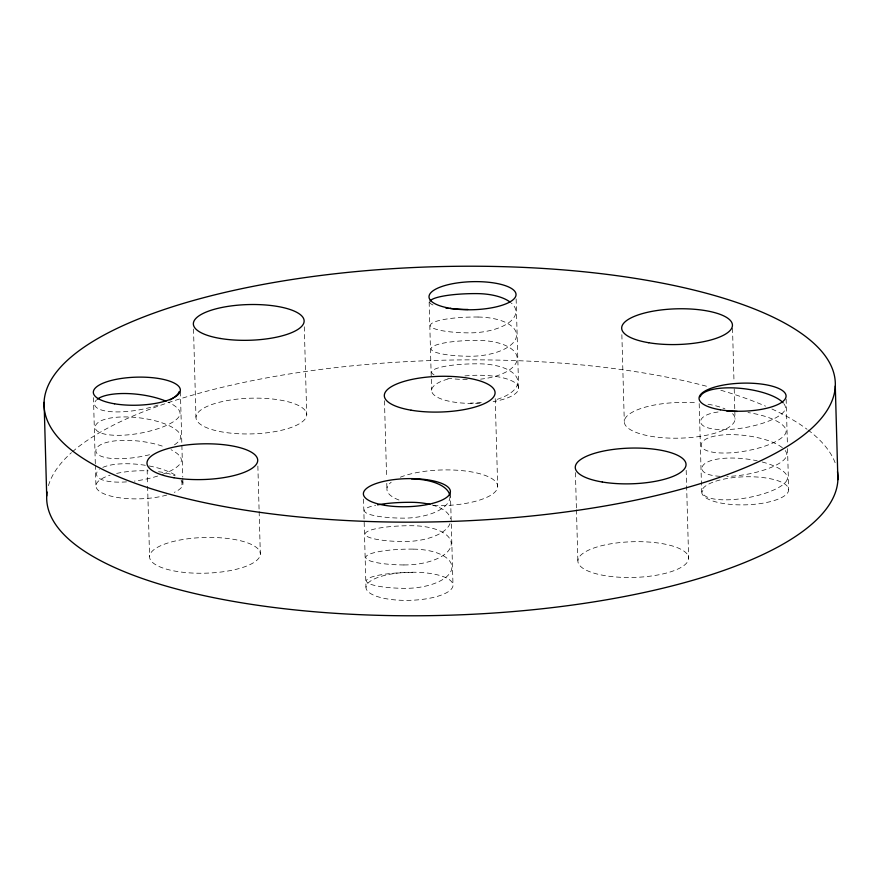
<?xml version="1.0" encoding="UTF-8"?>
<svg xmlns="http://www.w3.org/2000/svg" width="882" height="882" viewBox="0 0 882 882"><rect width="100%" height="100%" fill="white"/><g stroke="black" fill="none" stroke-linecap="round" stroke-linejoin="round"><path stroke-width="0.66" stroke-dasharray="4.41 3.31" d="M786.149 399.05L787.372 443.106M787.527 448.618L788.684 489.918M732.512 328.28L734.011 381.972M734.21 388.863L734.783 409.513M734.816 410.891L735.048 419.148M699.194 403.592L701.653 491.715M686.185 470.315L688.644 558.438A55.412 17.86 -1.6 0 1 604.909 575.637A55.412 17.86 -1.6 0 1 606.221 544.668A55.412 17.86 -1.6 0 1 688.644 558.438M621.865 334.697L624.291 421.431M575.417 472.598L576.409 508.407M576.453 509.774L577.875 560.72M516.135 298.932L518.638 388.422M495.221 398.653L497.691 486.776M450.426 493.159L453.006 585.405A43.538 14.035 -1.6 0 1 387.22 598.922A43.538 14.035 -1.6 0 1 388.245 574.59A43.538 14.035 -1.6 0 1 453.006 585.405M429.148 302.096L431.607 390.219M384.464 400.737L386.625 477.835M386.779 483.347L386.933 488.86M363.516 499.08L365.975 587.203M304.279 326.781L306.738 414.904A55.412 17.86 -1.6 0 1 223.014 432.103A55.412 17.86 -1.6 0 1 224.326 401.134A55.412 17.86 -1.6 0 1 306.738 414.904M257.864 466.071L259.099 510.138M259.143 511.505L260.333 554.194A55.412 17.86 -1.6 0 1 176.598 571.393A55.412 17.86 -1.6 0 1 177.91 540.423A55.412 17.86 -1.6 0 1 260.333 554.194M193.511 329.063L195.969 417.186M180.38 391.663L181.846 443.988M181.879 445.366L182.772 477.03M182.806 478.408L182.96 483.909M147.14 469.731L147.559 484.88M147.603 486.258L149.565 556.476M93.47 397.584L95.311 463.678M95.355 465.057L95.929 485.706M48.444 485.64A395.764 127.537 -1.6 0 1 71.453 452.653M72.423 451.793A395.764 127.537 -1.6 0 1 709.293 386.978M720.859 390.241A395.764 127.537 -1.6 0 1 765.532 406.15M771.915 408.994A395.764 127.537 -1.6 0 1 806.986 429.214M808.044 430.008A395.764 127.537 -1.6 0 1 835.463 463.712M400.318 477.217A55.412 17.86 -1.6 0 1 470.591 471.749A55.412 17.86 -1.6 0 1 494.118 492.829A55.412 17.86 -1.6 0 1 432.015 505.618M398.962 500.017A55.412 17.86 -1.6 0 1 391.211 482.2M732.578 413.68A55.412 17.86 -1.6 0 1 684.708 437.957A55.412 17.86 -1.6 0 1 624.665 419.556A55.412 17.86 -1.6 0 1 697.508 402.931M708.014 404.243A55.412 17.86 -1.6 0 1 724.916 408.862M181.747 480.447A43.538 14.035 -1.6 0 1 174.305 492.343M166.72 495.067A43.538 14.035 -1.6 0 1 106.413 494.769A43.538 14.035 -1.6 0 1 110.096 475.189M116.633 473.436A43.538 14.035 -1.6 0 1 148.187 470.845M158.517 471.716A43.538 14.035 -1.6 0 1 175 475.828M464.88 375.941A43.538 14.035 -1.6 0 1 516.268 383.714A43.538 14.035 -1.6 0 1 493.115 401.652M479.984 403.151A43.538 14.035 -1.6 0 1 434.451 395.323A43.538 14.035 -1.6 0 1 450.029 378.488M715.82 481.186A43.538 14.035 -1.6 0 1 787.461 486.456A43.538 14.035 -1.6 0 1 733.769 504.647A43.538 14.035 -1.6 0 1 713.858 481.859M762.213 461.992A43.042 14.41 7.1 0 1 787.174 479.51M702.182 466.986A43.042 14.41 7.1 0 1 757.186 460.801M785.223 450.559A43.042 14.41 7.1 0 1 786.524 456.104A43.042 13.043 -10.2 0 1 726.922 476.412M782.367 447.703A43.042 14.41 7.1 0 0 736.646 434.782A43.042 14.41 7.1 0 0 701.521 443.58A43.042 13.043 -10.2 0 0 739.072 452.014A43.042 13.043 -10.2 0 0 785.873 432.72A43.042 14.41 7.1 0 0 747.991 412.567M719.988 476.313A43.042 13.043 -10.2 0 1 702.182 466.975M783.911 403.758A43.042 14.41 7.1 0 1 785.223 409.303A43.042 13.043 -10.2 0 1 738.421 428.619A43.042 13.043 -10.2 0 1 700.87 420.163A43.042 14.41 7.1 0 1 719.844 411.773M787.174 479.532A43.042 13.043 -10.2 0 1 740.384 498.826A43.042 13.043 -10.2 0 1 702.833 490.37M467.217 379.635A43.042 7.927 -0.6 0 1 447.791 378.213M434.021 374.751A43.042 7.927 -0.6 0 1 479.389 363.825A43.042 19.536 -2.7 0 1 517.161 378.411A43.042 19.536 -2.7 0 1 494.063 400.23M478.077 317.046A43.042 19.536 -2.7 0 1 516.312 337.078A43.042 19.536 -2.7 0 1 469.224 356.262A43.042 7.927 -0.6 0 1 431.32 347.927A43.042 7.927 -0.6 0 1 478.728 340.43A43.042 19.536 -2.7 0 1 517.183 358.026A43.042 19.536 -2.7 0 1 480.624 379.139M478.077 317.024A43.042 7.927 -0.6 0 0 430.67 324.521A43.042 7.927 -0.6 0 0 468.574 332.878A43.042 19.536 -2.7 0 0 508.275 323.044A43.042 19.536 -2.7 0 0 511.373 303.099M481.274 402.545A43.042 19.536 -2.7 0 1 470.536 403.063M433.018 304.996A43.042 7.927 -0.6 0 1 430.173 303.11M429.876 302.614A43.042 7.927 -0.6 0 1 429.755 302.118M162.277 474.472A43.042 13.043 -10.2 0 0 181.13 461.826A43.042 14.41 7.1 0 0 171.075 449.721M157.646 476.048A43.042 13.043 -10.2 0 1 134.329 481.12M126.512 481.892A43.042 13.043 -10.2 0 1 96.777 472.664A43.042 14.41 7.1 0 1 99.291 469.433M174.471 444.837A43.042 13.043 -10.2 0 0 180.479 438.42A43.042 14.41 7.1 0 0 142.597 418.266A43.042 14.41 7.1 0 0 95.477 425.874A43.042 13.043 -10.2 0 0 133.028 434.308A43.042 13.043 -10.2 0 0 179.818 415.014A43.042 14.41 7.1 0 0 167.966 402.049M149.532 454.737A43.042 13.043 -10.2 0 1 96.127 449.258A43.042 14.41 7.1 0 1 122.256 440.372A43.042 14.41 7.1 0 1 165.298 447.185M158.043 405.07A43.042 13.043 -10.2 0 1 113.778 411.85A43.042 13.043 -10.2 0 1 94.815 402.457A43.042 14.41 7.1 0 1 96.458 399.987M181.108 480.613A43.042 14.41 7.1 0 1 181.78 485.21M102.819 467.383A43.042 14.41 7.1 0 1 146.566 465.498M149.201 465.972A43.042 14.41 7.1 0 1 177.624 476.798M413.426 549.133A43.042 19.536 -2.7 0 1 451.661 569.166A43.042 19.536 -2.7 0 1 404.573 588.349A43.042 7.927 -0.6 0 1 366.669 580.014A43.042 7.927 -0.6 0 1 414.077 572.517M403.923 564.943A43.042 19.536 -2.7 0 0 451.011 545.76A43.042 19.536 -2.7 0 0 412.765 525.727A43.042 7.927 -0.6 0 0 365.357 533.213A43.042 7.927 -0.6 0 0 403.272 541.559A43.042 19.536 -2.7 0 0 449.985 523.588M449.919 496.489A43.042 19.536 -2.7 0 1 402.611 518.142A43.042 7.927 -0.6 0 1 367.188 513.445A43.042 7.927 -0.6 0 1 375.666 505.232M403.923 564.965A43.042 7.927 -0.6 0 1 366.008 556.619A43.042 7.927 -0.6 0 1 413.426 549.111M432.103 504.956A43.042 19.536 -2.7 0 1 450.426 518.671"/><path stroke-width="1.32" d="M835.287 386.029A395.764 127.537 -1.6 0 1 237.203 508.87A395.764 127.537 -1.6 0 1 246.585 287.664A395.764 127.537 -1.6 0 1 835.287 386.029L837.9 479.654M44.1 402.346L46.713 495.971M837.459 471.661A395.764 127.537 -1.6 0 1 443.106 615.382A395.764 127.537 -1.6 0 1 47.077 491.958M700.22 396.779A43.042 14.41 7.1 0 1 737.991 388.135A43.042 14.41 7.1 0 1 783.117 402.798M726.944 411.277A43.042 14.41 7.1 0 1 737.275 411.453M467.923 309.472A43.042 7.927 -0.6 0 1 450.228 308.535M447.979 308.281A43.042 7.927 -0.6 0 1 445.829 308.005M430.008 301.126A43.042 7.927 -0.6 0 1 477.427 293.618A43.042 19.536 -2.7 0 1 510.094 302.063M97.329 399.226A43.042 14.41 7.1 0 1 166.036 401.2M179.167 391.608A43.042 13.043 -10.2 0 1 170.105 399.888M429.843 504.383A43.042 19.536 -2.7 0 0 412.115 502.321A43.042 7.927 -0.6 0 0 377.54 504.857M411.464 478.915A43.042 19.536 -2.7 0 1 449.765 495.265M411.078 410.196A55.412 17.86 -1.6 0 0 495.067 393.14A55.412 17.86 -1.6 0 0 412.93 379.216A55.412 17.86 -1.6 0 0 411.078 410.196M602.296 482.013A55.412 17.86 -1.6 0 0 686.031 464.814A55.412 17.86 -1.6 0 0 603.608 451.044A55.412 17.86 -1.6 0 0 602.296 482.013M648.7 342.723A55.412 17.86 -1.6 0 0 732.435 325.524A55.412 17.86 -1.6 0 0 650.023 311.754A55.412 17.86 -1.6 0 0 648.7 342.723M220.39 338.479A55.412 17.86 -1.6 0 0 304.125 321.28A55.412 17.86 -1.6 0 0 221.702 307.509A55.412 17.86 -1.6 0 0 220.39 338.479M173.986 477.757A55.412 17.86 -1.6 0 0 257.709 460.569A55.412 17.86 -1.6 0 0 175.298 446.799A55.412 17.86 -1.6 0 0 173.986 477.757M720.285 409.799A43.538 14.035 -1.6 0 0 786.071 396.294A43.538 14.035 -1.6 0 0 721.311 385.467A43.538 14.035 -1.6 0 0 720.285 409.799M384.607 505.298A43.538 14.035 -1.6 0 0 450.393 491.781A43.538 14.035 -1.6 0 0 385.632 480.966A43.538 14.035 -1.6 0 0 384.607 505.298M114.561 403.802A43.538 14.035 -1.6 0 0 180.347 390.285A43.538 14.035 -1.6 0 0 115.586 379.469A43.538 14.035 -1.6 0 0 114.561 403.802M450.239 308.314A43.538 14.035 -1.6 0 0 516.025 294.797A43.538 14.035 -1.6 0 0 451.264 283.982A43.538 14.035 -1.6 0 0 450.239 308.314"/></g></svg>
